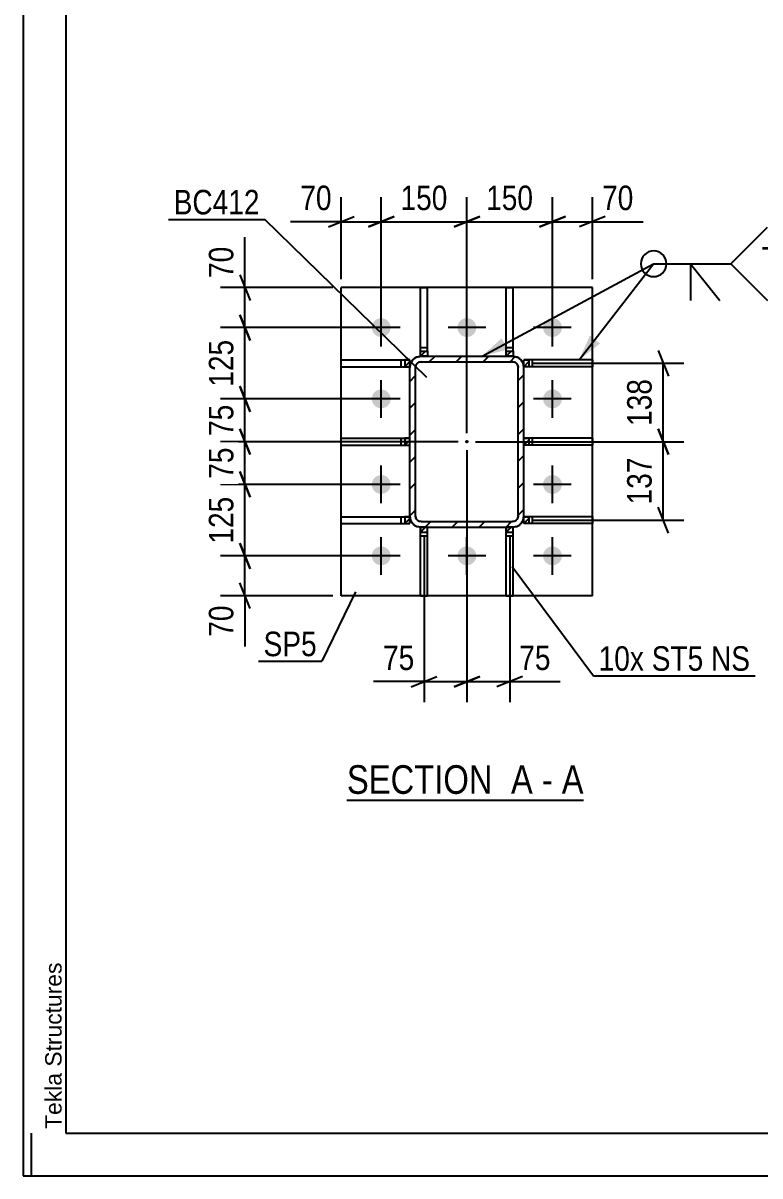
# Model space of a CAD drawing. Header units: millimetres. Extents: x -81 to 760, y -449 to 145.
# Drawn here: x -80.9 to 5.1, y -448.7 to -314 of the extents above; entities that cross this region are included whole.
import ezdxf

# ---------------------------------------------------------------- set-up
doc = ezdxf.new("R2010")
doc.units = ezdxf.units.MM
doc.linetypes.add('DXK_LINE_DOT2', pattern=[3.9198, 1.9599, -1.9599])
doc.linetypes.add('DXK_LINE_DOT3', pattern=[5.9187, 2.979, -0.9799, 0.9799, -0.9799])
doc.styles.add('Arial', font='ARIAL.TTF', dxfattribs={"height": 0.2})
doc.styles.add('Arial Narrow', font='ARIALN.TTF', dxfattribs={"height": 0.2})

# ---------------------------------------------------------------- blocks, each defined once
blk = doc.blocks.new('Unknown-122569792-1134')
at = {"color": 5, "linetype": 'Continuous'}
for p, q in [((-80.92, 145.34), (-80.92, -448.66)), ((-75.92, 140.34), (-75.92, -443.66)), ((-79.92, -448.66), (-79.92, -443.66)), ((-75.92, -443.66), (755.08, -443.66)), ((-80.92, -448.66), (760.08, -448.66))]:
    blk.add_line(p, q, dxfattribs=at)
at = {"color": 174, "linetype": 'Continuous', "style": 'Arial'}
blk.add_text('Tekla Structures', height=1.9102, rotation=90, dxfattribs=at).set_placement((-76.42, -443.16))
blk = doc.blocks.new('Unknown-122569792-14 - 5044')
at = {"color": 6, "linetype": 'Continuous'}
blk.add_line((-43.1, -404.77), (-15.45, -404.77), dxfattribs=at)
at = {"color": 0, "linetype": 'Continuous'}
for points in [[(-24.99, -404.02), (-24.99, -400.52), (-43.1, -400.52), (-43.1, -404.02)], [(-21.38, -404.02), (-21.38, -400.52), (-23.94, -400.52), (-23.94, -404.02)], [(-19.06, -404.02), (-19.06, -400.52), (-20.33, -400.52), (-20.33, -404.02)], [(-15.45, -404.02), (-15.45, -400.52), (-18.01, -400.52), (-18.01, -404.02)]]:
    blk.add_wipeout(points, dxfattribs=at)
at = {"color": 7, "linetype": 'Continuous', "style": 'Arial Narrow'}
for s, p in [('SECTION ', (-43.1, -404.02)), ('A', (-23.94, -404.02)), ('A', (-18.01, -404.02)), ('-', (-20.33, -404.02))]:
    blk.add_text(s, height=3.34, dxfattribs=at).set_placement(p)
blk = doc.blocks.new('Part-122569792-5083 - 5044')
at = {"linetype": 'Continuous'}
h = blk.add_hatch(dxfattribs=at)
h.set_pattern_fill('', scale=0.7, style=0, pattern_type=0)
h.set_pattern_definition([(45, (-36.3459, -363.2843), (-1.5715, 1.5715), [])])
h.paths.add_polyline_path([(-36.35, -362.48), (-36.35, -363.28), (-35.76, -363.28), (-35.76, -362.48)])
at = {"color": 2, "linetype": 'Continuous'}
for p, q in [((-43.76, -362.48), (-36.35, -362.48)), ((-43.76, -363.28), (-43.76, -362.48)), ((-43.76, -363.28), (-36.35, -363.28)), ((-35.76, -362.48), (-36.35, -362.48)), ((-36.35, -362.48), (-36.35, -363.28)), ((-36.35, -363.28), (-35.76, -363.28)), ((-35.76, -363.28), (-35.76, -362.48))]:
    blk.add_line(p, q, dxfattribs=at)
at = {"color": 7, "linetype": 'DXK_LINE_DOT2'}
for p, q in [((-36.76, -363.28), (-36.76, -362.48)), ((-36.35, -362.48), (-35.76, -362.48)), ((-36.35, -363.28), (-35.76, -363.28)), ((-35.76, -363.28), (-35.76, -362.48))]:
    blk.add_line(p, q, dxfattribs=at)
blk = doc.blocks.new('Part-122569792-5186 - 5044')
at = {"linetype": 'Continuous'}
h = blk.add_hatch(dxfattribs=at)
h.set_pattern_fill('', scale=0.7, style=0, pattern_type=0)
h.set_pattern_definition([(45, (-22.428, -372.451), (-1.5715, 1.5715), [])])
h.paths.add_polyline_path([(-22.43, -371.65), (-22.43, -372.45), (-21.84, -372.45), (-21.84, -371.65)])
at = {"color": 7, "linetype": 'DXK_LINE_DOT2'}
for p, q in [((-22.43, -372.45), (-22.43, -371.65)), ((-21.84, -371.65), (-22.43, -371.65)), ((-21.43, -372.45), (-21.43, -371.65)), ((-21.84, -372.45), (-22.43, -372.45))]:
    blk.add_line(p, q, dxfattribs=at)
at = {"color": 2, "linetype": 'Continuous'}
for p, q in [((-22.43, -372.45), (-22.43, -371.65)), ((-22.43, -371.65), (-21.84, -371.65)), ((-14.43, -371.65), (-21.84, -371.65)), ((-21.84, -371.65), (-21.84, -372.45)), ((-14.43, -371.65), (-14.43, -372.45)), ((-21.84, -372.45), (-22.43, -372.45)), ((-14.43, -372.45), (-21.84, -372.45))]:
    blk.add_line(p, q, dxfattribs=at)
blk = doc.blocks.new('Part-122569792-5196 - 5044')
at = {"linetype": 'Continuous'}
h = blk.add_hatch(dxfattribs=at)
h.set_pattern_fill('', scale=0.7, style=0, pattern_type=0)
h.set_pattern_definition([(45, (-22.428, -363.2843), (-1.5715, 1.5715), [])])
h.paths.add_polyline_path([(-22.43, -362.48), (-22.43, -363.28), (-21.84, -363.28), (-21.84, -362.48)])
at = {"color": 7, "linetype": 'DXK_LINE_DOT2'}
for p, q in [((-22.43, -363.28), (-22.43, -362.48)), ((-21.84, -362.48), (-22.43, -362.48)), ((-21.84, -363.28), (-22.43, -363.28)), ((-21.43, -363.28), (-21.43, -362.48))]:
    blk.add_line(p, q, dxfattribs=at)
at = {"color": 2, "linetype": 'Continuous'}
for p, q in [((-22.43, -363.28), (-22.43, -362.48)), ((-22.43, -362.48), (-21.84, -362.48)), ((-21.84, -363.28), (-22.43, -363.28)), ((-14.43, -362.48), (-21.84, -362.48)), ((-21.84, -362.48), (-21.84, -363.28)), ((-14.43, -363.28), (-21.84, -363.28)), ((-14.43, -362.48), (-14.43, -363.28))]:
    blk.add_line(p, q, dxfattribs=at)
blk = doc.blocks.new('Bolt-122569792-5057 - 5044')
at = {"linetype": 'Continuous'}
for points in [[(-40.19, -349.55, -1), (-37.99, -349.55, -1)], [(-30.19, -349.55, -1), (-27.99, -349.55, -1)], [(-20.19, -349.55, -1), (-17.99, -349.55, -1)], [(-40.19, -357.88, -1), (-37.99, -357.88, -1)], [(-20.19, -357.88, -1), (-17.99, -357.88, -1)], [(-40.19, -367.88, -1), (-37.99, -367.88, -1)], [(-20.19, -367.88, -1), (-17.99, -367.88, -1)], [(-40.19, -376.22, -1), (-37.99, -376.22, -1)], [(-30.19, -376.22, -1), (-27.99, -376.22, -1)], [(-20.19, -376.22, -1), (-17.99, -376.22, -1)]]:
    blk.add_hatch(color=1, dxfattribs=at).paths.add_polyline_path(points)
at = {"color": 1, "linetype": 'Continuous'}
for p, q in [((-39.09, -351.75), (-39.09, -347.35)), ((-29.09, -351.75), (-29.09, -347.35)), ((-19.09, -351.75), (-19.09, -347.35)), ((-36.89, -349.55), (-41.29, -349.55)), ((-26.89, -349.55), (-31.29, -349.55)), ((-16.89, -349.55), (-21.29, -349.55)), ((-39.09, -360.08), (-39.09, -355.68)), ((-19.09, -360.08), (-19.09, -355.68)), ((-36.89, -357.88), (-41.29, -357.88)), ((-16.89, -357.88), (-21.29, -357.88)), ((-39.09, -370.08), (-39.09, -365.68)), ((-19.09, -370.08), (-19.09, -365.68)), ((-36.89, -367.88), (-41.29, -367.88)), ((-16.89, -367.88), (-21.29, -367.88)), ((-39.09, -378.42), (-39.09, -374.02)), ((-29.09, -378.42), (-29.09, -374.02)), ((-19.09, -378.42), (-19.09, -374.02)), ((-36.89, -376.22), (-41.29, -376.22)), ((-26.89, -376.22), (-31.29, -376.22)), ((-16.89, -376.22), (-21.29, -376.22))]:
    blk.add_line(p, q, dxfattribs=at)
blk = doc.blocks.new('Part-122569792-5078 - 5044')
at = {"linetype": 'Continuous'}
h = blk.add_hatch(dxfattribs=at)
h.set_pattern_fill('', scale=0.7, style=0, pattern_type=0)
h.set_pattern_definition([(45, (-36.3459, -354.1176), (-1.5715, 1.5715), [])])
h.paths.add_polyline_path([(-36.35, -353.32), (-36.35, -354.12), (-35.76, -354.12), (-35.76, -353.32)])
at = {"color": 2, "linetype": 'Continuous'}
for p, q in [((-43.76, -353.32), (-36.35, -353.32)), ((-43.76, -354.12), (-43.76, -353.32)), ((-43.76, -354.12), (-36.35, -354.12)), ((-35.76, -353.32), (-36.35, -353.32)), ((-36.35, -353.32), (-36.35, -354.12)), ((-36.35, -354.12), (-35.76, -354.12)), ((-35.76, -354.12), (-35.76, -353.32))]:
    blk.add_line(p, q, dxfattribs=at)
at = {"color": 7, "linetype": 'DXK_LINE_DOT2'}
for p, q in [((-36.76, -354.12), (-36.76, -353.32)), ((-36.35, -353.32), (-35.76, -353.32)), ((-36.35, -354.12), (-35.76, -354.12)), ((-35.76, -354.12), (-35.76, -353.32))]:
    blk.add_line(p, q, dxfattribs=at)
blk = doc.blocks.new('Part-122569792-5088 - 5044')
at = {"linetype": 'Continuous'}
h = blk.add_hatch(dxfattribs=at)
h.set_pattern_fill('', scale=0.7, style=0, pattern_type=0)
h.set_pattern_definition([(45, (-34.4946, -352.8843), (-1.5715, 1.5715), [])])
h.paths.add_polyline_path([(-34.49, -352.3), (-34.49, -352.88), (-33.69, -352.88), (-33.69, -352.3)])
at = {"color": 2, "linetype": 'Continuous'}
for p, q in [((-34.49, -344.88), (-33.69, -344.88)), ((-34.49, -352.3), (-34.49, -344.88)), ((-33.69, -352.3), (-33.69, -344.88)), ((-34.49, -352.88), (-34.49, -352.3)), ((-34.49, -352.3), (-33.69, -352.3)), ((-33.69, -352.3), (-33.69, -352.88)), ((-33.69, -352.88), (-34.49, -352.88))]:
    blk.add_line(p, q, dxfattribs=at)
at = {"color": 7, "linetype": 'DXK_LINE_DOT2'}
for p, q in [((-34.49, -351.88), (-33.69, -351.88)), ((-34.49, -352.88), (-34.49, -352.3)), ((-33.69, -352.3), (-33.69, -352.88)), ((-33.69, -352.88), (-34.49, -352.88))]:
    blk.add_line(p, q, dxfattribs=at)
blk = doc.blocks.new('Part-122569792-5093 - 5044')
at = {"linetype": 'Continuous'}
h = blk.add_hatch(dxfattribs=at)
h.set_pattern_fill('', scale=0.7, style=0, pattern_type=0)
h.set_pattern_definition([(45, (-24.4946, -352.8843), (-1.5715, 1.5715), [])])
h.paths.add_polyline_path([(-24.49, -352.3), (-24.49, -352.88), (-23.69, -352.88), (-23.69, -352.3)])
at = {"color": 2, "linetype": 'Continuous'}
for p, q in [((-24.49, -344.88), (-23.69, -344.88)), ((-24.49, -352.3), (-24.49, -344.88)), ((-23.69, -352.3), (-23.69, -344.88)), ((-24.49, -352.88), (-24.49, -352.3)), ((-24.49, -352.3), (-23.69, -352.3)), ((-23.69, -352.3), (-23.69, -352.88)), ((-23.69, -352.88), (-24.49, -352.88))]:
    blk.add_line(p, q, dxfattribs=at)
at = {"color": 7, "linetype": 'DXK_LINE_DOT2'}
for p, q in [((-24.49, -351.88), (-23.69, -351.88)), ((-24.49, -352.88), (-24.49, -352.3)), ((-23.69, -352.3), (-23.69, -352.88)), ((-23.69, -352.88), (-24.49, -352.88))]:
    blk.add_line(p, q, dxfattribs=at)
blk = doc.blocks.new('Part-122569792-5098 - 5044')
at = {"linetype": 'Continuous'}
h = blk.add_hatch(dxfattribs=at)
h.set_pattern_fill('', scale=0.7, style=0, pattern_type=0)
h.set_pattern_definition([(45, (-34.4946, -373.4686), (-1.5715, 1.5715), [])])
h.paths.add_polyline_path([(-34.49, -372.88), (-34.49, -373.47), (-33.69, -373.47), (-33.69, -372.88)])
at = {"color": 7, "linetype": 'DXK_LINE_DOT2'}
for p, q in [((-34.49, -373.47), (-34.49, -372.88)), ((-33.69, -372.88), (-34.49, -372.88)), ((-33.69, -373.47), (-33.69, -372.88)), ((-34.49, -373.88), (-33.69, -373.88))]:
    blk.add_line(p, q, dxfattribs=at)
at = {"color": 2, "linetype": 'Continuous'}
for p, q in [((-34.49, -372.88), (-34.49, -373.47)), ((-34.49, -372.88), (-33.69, -372.88)), ((-33.69, -373.47), (-33.69, -372.88)), ((-34.49, -380.88), (-34.49, -373.47)), ((-34.49, -373.47), (-33.69, -373.47)), ((-33.69, -380.88), (-33.69, -373.47)), ((-34.49, -380.88), (-33.69, -380.88))]:
    blk.add_line(p, q, dxfattribs=at)
blk = doc.blocks.new('Part-122569792-5103 - 5044')
at = {"linetype": 'Continuous'}
h = blk.add_hatch(dxfattribs=at)
h.set_pattern_fill('', scale=0.7, style=0, pattern_type=0)
h.set_pattern_definition([(45, (-24.4946, -373.4686), (-1.5715, 1.5715), [])])
h.paths.add_polyline_path([(-24.49, -372.88), (-24.49, -373.47), (-23.69, -373.47), (-23.69, -372.88)])
at = {"color": 7, "linetype": 'DXK_LINE_DOT2'}
for p, q in [((-24.49, -373.47), (-24.49, -372.88)), ((-23.69, -372.88), (-24.49, -372.88)), ((-23.69, -373.47), (-23.69, -372.88)), ((-24.49, -373.88), (-23.69, -373.88))]:
    blk.add_line(p, q, dxfattribs=at)
at = {"color": 2, "linetype": 'Continuous'}
for p, q in [((-24.49, -372.88), (-24.49, -373.47)), ((-24.49, -372.88), (-23.69, -372.88)), ((-23.69, -373.47), (-23.69, -372.88)), ((-24.49, -380.88), (-24.49, -373.47)), ((-24.49, -373.47), (-23.69, -373.47)), ((-23.69, -380.88), (-23.69, -373.47)), ((-24.49, -380.88), (-23.69, -380.88))]:
    blk.add_line(p, q, dxfattribs=at)
blk = doc.blocks.new('Part-122569792-5109 - 5044')
at = {"linetype": 'Continuous'}
h = blk.add_hatch(dxfattribs=at)
h.set_pattern_fill('', scale=0.7, style=0, pattern_type=0)
h.set_pattern_definition([(45, (-35.7613, -371.5512), (-1.57154, 1.57154), [])])
h.paths.add_polyline_path([(-35.76, -354.22), (-35.76, -371.55), (-35.66, -372.06), (-35.37, -372.49), (-34.94, -372.78), (-34.43, -372.88), (-23.76, -372.88), (-23.25, -372.78), (-22.82, -372.49), (-22.53, -372.06), (-22.43, -371.55), (-22.43, -354.22), (-22.53, -353.71), (-22.82, -353.28), (-23.25, -352.99), (-23.76, -352.88), (-34.43, -352.88), (-34.94, -352.99), (-35.37, -353.28), (-35.66, -353.71)])
h.paths.add_polyline_path([(-34.9, -353.75), (-34.68, -353.6), (-34.43, -353.55), (-23.76, -353.55), (-23.51, -353.6), (-23.29, -353.75), (-23.15, -353.96), (-23.09, -354.22), (-23.09, -371.55), (-23.15, -371.81), (-23.29, -372.02), (-23.51, -372.17), (-23.76, -372.22), (-34.43, -372.22), (-34.68, -372.17), (-34.9, -372.02), (-35.04, -371.81), (-35.09, -371.55), (-35.09, -354.22), (-35.04, -353.96)])
blk.add_hatch(color=30, dxfattribs=at).paths.add_polyline_path([(-29.09, -362.98, -1), (-29.09, -362.78, -1)])
at = {"color": 7, "linetype": 'DXK_LINE_DOT2'}
for p, q in [((-35.76, -354.22), (-35.66, -353.71)), ((-35.76, -371.55), (-35.76, -354.22)), ((-35.04, -353.96), (-35.09, -354.22)), ((-35.09, -371.55), (-35.09, -354.22)), ((-34.94, -352.99), (-34.43, -352.88)), ((-34.43, -353.55), (-34.68, -353.6)), ((-34.43, -352.88), (-23.76, -352.88)), ((-34.43, -353.55), (-23.76, -353.55)), ((-23.76, -352.88), (-23.25, -352.99)), ((-23.51, -353.6), (-23.76, -353.55)), ((-23.09, -354.22), (-23.15, -353.96)), ((-23.09, -371.55), (-23.09, -354.22)), ((-22.53, -353.71), (-22.43, -354.22)), ((-22.43, -371.55), (-22.43, -354.22)), ((-35.66, -372.06), (-35.76, -371.55)), ((-35.09, -371.55), (-35.04, -371.81)), ((-23.15, -371.81), (-23.09, -371.55)), ((-22.43, -371.55), (-22.53, -372.06)), ((-34.43, -372.88), (-34.94, -372.78)), ((-34.68, -372.17), (-34.43, -372.22)), ((-34.43, -372.22), (-23.76, -372.22)), ((-34.43, -372.88), (-23.76, -372.88)), ((-23.76, -372.22), (-23.51, -372.17)), ((-23.25, -372.78), (-23.76, -372.88))]:
    blk.add_line(p, q, dxfattribs=at)
at = {"color": 2, "linetype": 'Continuous'}
for p, q in [((-35.66, -353.71), (-35.76, -354.22)), ((-35.76, -371.55), (-35.76, -354.22)), ((-35.09, -354.22), (-35.04, -353.96)), ((-35.09, -371.55), (-35.09, -354.22)), ((-34.43, -352.88), (-34.94, -352.99)), ((-34.68, -353.6), (-34.43, -353.55)), ((-34.43, -352.88), (-23.76, -352.88)), ((-34.43, -353.55), (-23.76, -353.55)), ((-23.25, -352.99), (-23.76, -352.88)), ((-23.76, -353.55), (-23.51, -353.6)), ((-23.15, -353.96), (-23.09, -354.22)), ((-23.09, -371.55), (-23.09, -354.22)), ((-22.43, -354.22), (-22.53, -353.71)), ((-22.43, -371.55), (-22.43, -354.22)), ((-35.76, -371.55), (-35.66, -372.06)), ((-35.04, -371.81), (-35.09, -371.55)), ((-23.09, -371.55), (-23.15, -371.81)), ((-22.53, -372.06), (-22.43, -371.55)), ((-34.94, -372.78), (-34.43, -372.88)), ((-34.43, -372.22), (-34.68, -372.17)), ((-34.43, -372.22), (-23.76, -372.22)), ((-34.43, -372.88), (-23.76, -372.88)), ((-23.51, -372.17), (-23.76, -372.22)), ((-23.76, -372.88), (-23.25, -372.78))]:
    blk.add_line(p, q, dxfattribs=at)
at = {"color": 7, "linetype": 'DXK_LINE_DOT3'}
blk.add_line((-29.09, -362.88), (-29.09, -362.88), dxfattribs=at)
at = {"color": 30, "linetype": 'DXK_LINE_DOT3'}
blk.add_line((-29.09, -362.88), (-29.09, -362.88), dxfattribs=at)
at = {"color": 30, "linetype": 'Continuous'}
blk.add_circle((-29.09, -362.88), 0.1, dxfattribs=at)
at = {"color": 7, "linetype": 'DXK_LINE_DOT2'}
for centre, radius, start, end in [((-34.43, -354.22), 1.33, 112.5, 157.5), ((-34.43, -354.22), 0.667, 112.5, 157.5), ((-23.76, -354.22), 0.667, 22.5, 67.5), ((-23.76, -354.22), 1.33, 22.5, 67.5), ((-34.43, -371.55), 1.33, 202.5, 247.5), ((-34.43, -371.55), 0.667, 202.5, 247.5), ((-23.76, -371.55), 0.667, 292.5, 337.5), ((-23.76, -371.55), 1.33, 292.5, 337.5)]:
    blk.add_arc(centre, radius, start, end, dxfattribs=at)
at = {"color": 2, "linetype": 'Continuous'}
for centre, radius, start, end in [((-34.43, -354.22), 1.33, 112.5, 157.5), ((-34.43, -354.22), 0.667, 112.5, 157.5), ((-23.76, -354.22), 0.667, 22.5, 67.5), ((-23.76, -354.22), 1.33, 22.5, 67.5), ((-34.43, -371.55), 1.33, 202.5, 247.5), ((-34.43, -371.55), 0.667, 202.5, 247.5), ((-23.76, -371.55), 0.667, 292.5, 337.5), ((-23.76, -371.55), 1.33, 292.5, 337.5)]:
    blk.add_arc(centre, radius, start, end, dxfattribs=at)
blk = doc.blocks.new('Part-122569792-5151 - 5044')
at = {"color": 2, "linetype": 'Continuous'}
for p, q in [((-43.76, -380.88), (-43.76, -344.88)), ((-14.43, -344.88), (-43.76, -344.88)), ((-14.43, -380.88), (-14.43, -344.88)), ((-14.43, -380.88), (-43.76, -380.88))]:
    blk.add_line(p, q, dxfattribs=at)
blk = doc.blocks.new('Part-122569792-5191 - 5044')
at = {"linetype": 'Continuous'}
h = blk.add_hatch(dxfattribs=at)
h.set_pattern_fill('', scale=0.7, style=0, pattern_type=0)
h.set_pattern_definition([(45, (-22.428, -354.1176), (-1.5715, 1.5715), [])])
h.paths.add_polyline_path([(-22.43, -353.32), (-22.43, -354.12), (-21.84, -354.12), (-21.84, -353.32)])
at = {"color": 7, "linetype": 'DXK_LINE_DOT2'}
for p, q in [((-22.43, -354.12), (-22.43, -353.32)), ((-21.84, -353.32), (-22.43, -353.32)), ((-21.84, -354.12), (-22.43, -354.12)), ((-21.43, -354.12), (-21.43, -353.32))]:
    blk.add_line(p, q, dxfattribs=at)
at = {"color": 2, "linetype": 'Continuous'}
for p, q in [((-22.43, -354.12), (-22.43, -353.32)), ((-22.43, -353.32), (-21.84, -353.32)), ((-21.84, -354.12), (-22.43, -354.12)), ((-14.43, -353.32), (-21.84, -353.32)), ((-21.84, -353.32), (-21.84, -354.12)), ((-14.43, -354.12), (-21.84, -354.12)), ((-14.43, -353.32), (-14.43, -354.12))]:
    blk.add_line(p, q, dxfattribs=at)
blk = doc.blocks.new('Part-122569792-5201 - 5044')
at = {"linetype": 'Continuous'}
h = blk.add_hatch(dxfattribs=at)
h.set_pattern_fill('', scale=0.7, style=0, pattern_type=0)
h.set_pattern_definition([(45, (-36.3459, -372.451), (-1.5715, 1.5715), [])])
h.paths.add_polyline_path([(-36.35, -371.65), (-36.35, -372.45), (-35.76, -372.45), (-35.76, -371.65)])
at = {"color": 2, "linetype": 'Continuous'}
for p, q in [((-43.76, -371.65), (-36.35, -371.65)), ((-43.76, -372.45), (-43.76, -371.65)), ((-35.76, -371.65), (-36.35, -371.65)), ((-36.35, -371.65), (-36.35, -372.45)), ((-35.76, -372.45), (-35.76, -371.65)), ((-43.76, -372.45), (-36.35, -372.45)), ((-36.35, -372.45), (-35.76, -372.45))]:
    blk.add_line(p, q, dxfattribs=at)
at = {"color": 7, "linetype": 'DXK_LINE_DOT2'}
for p, q in [((-36.76, -372.45), (-36.76, -371.65)), ((-36.35, -371.65), (-35.76, -371.65)), ((-35.76, -372.45), (-35.76, -371.65)), ((-36.35, -372.45), (-35.76, -372.45))]:
    blk.add_line(p, q, dxfattribs=at)
blk = doc.blocks.new('StraightDimension-122569792-5260 - 5044')
at = {"color": 7, "linetype": 'Continuous'}
for p, q in [((-19.09, -348.55), (-19.09, -334.33)), ((-14.43, -343.88), (-14.43, -334.33)), ((-20.59, -337.78), (-17.59, -336.58)), ((-12.93, -336.58), (-15.93, -337.78)), ((-19.09, -337.18), (-14.43, -337.18)), ((-14.43, -337.18), (-8.52, -337.18)), ((-14.43, -337.18), (-8.52, -337.18))]:
    blk.add_line(p, q, dxfattribs=at)
at = {"color": 0}
blk.add_wipeout([(-9.05, -336.43), (-9.05, -332.23), (-13.9, -332.23), (-13.9, -336.43)], dxfattribs=at)
at = {"color": 3, "style": 'Arial Narrow'}
blk.add_text('70', height=2.863, dxfattribs=at).set_placement((-13.3, -335.83))
blk = doc.blocks.new('StraightDimension-122569792-9874 - 5044')
at = {"color": 7, "linetype": 'Continuous'}
for p, q in [((-55.01, -344.88), (-55.01, -338.98)), ((-55.01, -344.88), (-55.01, -338.98)), ((-55.61, -343.38), (-54.41, -346.38)), ((-44.76, -344.88), (-57.86, -344.88)), ((-55.01, -349.55), (-55.01, -344.88)), ((-54.41, -351.05), (-55.61, -348.05)), ((-40.09, -349.55), (-57.86, -349.55))]:
    blk.add_line(p, q, dxfattribs=at)
at = {"color": 0}
blk.add_wipeout([(-55.76, -339.5), (-59.96, -339.5), (-59.96, -344.36), (-55.76, -344.36)], dxfattribs=at)
at = {"color": 3, "style": 'Arial Narrow'}
blk.add_text('70', height=2.863, rotation=90.0002, dxfattribs=at).set_placement((-56.36, -343.76))
blk = doc.blocks.new('StraightDimension-122569792-5243 - 5044')
at = {"color": 7, "linetype": 'Continuous'}
for p, q in [((-29.09, -361.88), (-29.09, -334.33)), ((-19.09, -348.55), (-19.09, -334.33)), ((-30.59, -337.78), (-27.59, -336.58)), ((-17.59, -336.58), (-20.59, -337.78)), ((-29.09, -337.18), (-19.09, -337.18))]:
    blk.add_line(p, q, dxfattribs=at)
at = {"color": 0}
blk.add_wipeout([(-20.75, -336.43), (-20.75, -332.23), (-27.44, -332.23), (-27.44, -336.43)], dxfattribs=at)
at = {"color": 3, "style": 'Arial Narrow'}
blk.add_text('150', height=2.863, dxfattribs=at).set_placement((-26.84, -335.83))
blk = doc.blocks.new('StraightDimension-122569792-5386 - 5044')
at = {"color": 7, "linetype": 'Continuous'}
for p, q in [((-29.09, -363.88), (-29.09, -393.31)), ((-24.09, -373.88), (-24.09, -393.31)), ((-30.59, -391.51), (-27.59, -390.31)), ((-22.59, -390.31), (-25.59, -391.51)), ((-29.09, -390.91), (-24.09, -390.91)), ((-24.09, -390.91), (-18.19, -390.91)), ((-24.09, -390.91), (-18.19, -390.91))]:
    blk.add_line(p, q, dxfattribs=at)
at = {"color": 0}
blk.add_wipeout([(-18.71, -390.16), (-18.71, -385.96), (-23.57, -385.96), (-23.57, -390.16)], dxfattribs=at)
at = {"color": 3, "style": 'Arial Narrow'}
blk.add_text('75', height=2.863, dxfattribs=at).set_placement((-22.97, -389.56))
blk = doc.blocks.new('StraightDimension-122569792-9878 - 5044')
at = {"color": 7, "linetype": 'Continuous'}
for p, q in [((-55.61, -366.38), (-54.41, -369.38)), ((-40.09, -367.88), (-57.86, -367.88)), ((-55.01, -376.22), (-55.01, -367.88)), ((-54.41, -377.72), (-55.61, -374.72)), ((-40.09, -376.22), (-57.86, -376.22))]:
    blk.add_line(p, q, dxfattribs=at)
at = {"color": 0}
blk.add_wipeout([(-55.76, -368.71), (-59.96, -368.71), (-59.96, -375.39), (-55.76, -375.39)], dxfattribs=at)
at = {"color": 3, "style": 'Arial Narrow'}
blk.add_text('125', height=2.863, rotation=90.0002, dxfattribs=at).set_placement((-56.36, -374.79))
blk = doc.blocks.new('StraightDimension-122569792-5226 - 5044')
at = {"color": 7, "linetype": 'Continuous'}
for p, q in [((-39.09, -348.55), (-39.09, -334.33)), ((-29.09, -361.88), (-29.09, -334.33)), ((-40.59, -337.78), (-37.59, -336.58)), ((-27.59, -336.58), (-30.59, -337.78)), ((-39.09, -337.18), (-29.09, -337.18))]:
    blk.add_line(p, q, dxfattribs=at)
at = {"color": 0}
blk.add_wipeout([(-30.75, -336.43), (-30.75, -332.23), (-37.44, -332.23), (-37.44, -336.43)], dxfattribs=at)
at = {"color": 3, "style": 'Arial Narrow'}
blk.add_text('150', height=2.863, dxfattribs=at).set_placement((-36.84, -335.83))
blk = doc.blocks.new('StraightDimension-122569792-5216 - 5044')
at = {"color": 7, "linetype": 'Continuous'}
for p, q in [((-43.76, -343.88), (-43.76, -334.33)), ((-39.09, -348.55), (-39.09, -334.33)), ((-45.26, -337.78), (-42.26, -336.58)), ((-37.59, -336.58), (-40.59, -337.78)), ((-43.76, -337.18), (-49.67, -337.18)), ((-43.76, -337.18), (-49.67, -337.18)), ((-43.76, -337.18), (-39.09, -337.18))]:
    blk.add_line(p, q, dxfattribs=at)
at = {"color": 0}
blk.add_wipeout([(-44.29, -336.43), (-44.29, -332.23), (-49.14, -332.23), (-49.14, -336.43)], dxfattribs=at)
at = {"color": 3, "style": 'Arial Narrow'}
blk.add_text('70', height=2.863, dxfattribs=at).set_placement((-48.54, -335.83))
blk = doc.blocks.new('StraightDimension-122569792-5330 - 5044')
at = {"color": 7, "linetype": 'Continuous'}
for p, q in [((-6.76, -361.38), (-5.56, -364.38)), ((-28.09, -362.88), (-3.76, -362.88)), ((-6.16, -372.05), (-6.16, -362.88)), ((-5.56, -373.55), (-6.76, -370.55)), ((-21.43, -372.05), (-3.76, -372.05))]:
    blk.add_line(p, q, dxfattribs=at)
at = {"color": 0}
blk.add_wipeout([(-6.91, -364.13), (-11.11, -364.13), (-11.11, -370.81), (-6.91, -370.81)], dxfattribs=at)
at = {"color": 3, "style": 'Arial Narrow'}
blk.add_text('137', height=2.863, rotation=90.0002, dxfattribs=at).set_placement((-7.51, -370.21))
blk = doc.blocks.new('StraightDimension-122569792-5349 - 5044')
at = {"color": 7, "linetype": 'Continuous'}
for p, q in [((-6.76, -352.22), (-5.56, -355.22)), ((-21.43, -353.72), (-3.76, -353.72)), ((-6.16, -362.88), (-6.16, -353.72)), ((-5.56, -364.38), (-6.76, -361.38)), ((-28.09, -362.88), (-3.76, -362.88))]:
    blk.add_line(p, q, dxfattribs=at)
at = {"color": 0}
blk.add_wipeout([(-6.91, -354.96), (-11.11, -354.96), (-11.11, -361.64), (-6.91, -361.64)], dxfattribs=at)
at = {"color": 3, "style": 'Arial Narrow'}
blk.add_text('138', height=2.863, rotation=90.0002, dxfattribs=at).set_placement((-7.51, -361.04))
blk = doc.blocks.new('StraightDimension-122569792-5369 - 5044')
at = {"color": 7, "linetype": 'Continuous'}
for p, q in [((-29.09, -363.88), (-29.09, -393.31)), ((-34.09, -373.88), (-34.09, -393.31)), ((-35.59, -391.51), (-32.59, -390.31)), ((-27.59, -390.31), (-30.59, -391.51)), ((-34.09, -390.91), (-40, -390.91)), ((-34.09, -390.91), (-40, -390.91)), ((-34.09, -390.91), (-29.09, -390.91))]:
    blk.add_line(p, q, dxfattribs=at)
at = {"color": 0}
blk.add_wipeout([(-34.62, -390.16), (-34.62, -385.96), (-39.48, -385.96), (-39.48, -390.16)], dxfattribs=at)
at = {"color": 3, "style": 'Arial Narrow'}
blk.add_text('75', height=2.863, dxfattribs=at).set_placement((-38.88, -389.56))
blk = doc.blocks.new('StraightDimension-122569792-9875 - 5044')
at = {"color": 7, "linetype": 'Continuous'}
for p, q in [((-55.61, -348.05), (-54.41, -351.05)), ((-40.09, -349.55), (-57.86, -349.55)), ((-55.01, -357.88), (-55.01, -349.55)), ((-54.41, -359.38), (-55.61, -356.38)), ((-40.09, -357.88), (-57.86, -357.88))]:
    blk.add_line(p, q, dxfattribs=at)
at = {"color": 0}
blk.add_wipeout([(-55.76, -350.38), (-59.96, -350.38), (-59.96, -357.06), (-55.76, -357.06)], dxfattribs=at)
at = {"color": 3, "style": 'Arial Narrow'}
blk.add_text('125', height=2.863, rotation=90.0002, dxfattribs=at).set_placement((-56.36, -356.46))
blk = doc.blocks.new('StraightDimension-122569792-9876 - 5044')
at = {"color": 7, "linetype": 'Continuous'}
for p, q in [((-55.61, -356.38), (-54.41, -359.38)), ((-40.09, -357.88), (-57.86, -357.88)), ((-55.01, -362.88), (-55.01, -357.88)), ((-54.41, -364.38), (-55.61, -361.38)), ((-30.09, -362.88), (-57.86, -362.88))]:
    blk.add_line(p, q, dxfattribs=at)
at = {"color": 0}
blk.add_wipeout([(-55.76, -357.96), (-59.96, -357.96), (-59.96, -362.81), (-55.76, -362.81)], dxfattribs=at)
at = {"color": 3, "style": 'Arial Narrow'}
blk.add_text('75', height=2.863, rotation=90.0002, dxfattribs=at).set_placement((-56.36, -362.21))
blk = doc.blocks.new('StraightDimension-122569792-9877 - 5044')
at = {"color": 7, "linetype": 'Continuous'}
for p, q in [((-55.61, -361.38), (-54.41, -364.38)), ((-30.09, -362.88), (-57.86, -362.88)), ((-55.01, -367.88), (-55.01, -362.88)), ((-54.41, -369.38), (-55.61, -366.38)), ((-40.09, -367.88), (-57.86, -367.88))]:
    blk.add_line(p, q, dxfattribs=at)
at = {"color": 0}
blk.add_wipeout([(-55.76, -362.96), (-59.96, -362.96), (-59.96, -367.81), (-55.76, -367.81)], dxfattribs=at)
at = {"color": 3, "style": 'Arial Narrow'}
blk.add_text('75', height=2.863, rotation=90.0002, dxfattribs=at).set_placement((-56.36, -367.21))
blk = doc.blocks.new('StraightDimension-122569792-9879 - 5044')
at = {"color": 7, "linetype": 'Continuous'}
for p, q in [((-55.61, -374.72), (-54.41, -377.72)), ((-40.09, -376.22), (-57.86, -376.22)), ((-55.01, -380.88), (-55.01, -376.22)), ((-54.41, -382.38), (-55.61, -379.38)), ((-44.76, -380.88), (-57.86, -380.88)), ((-55.01, -380.88), (-55.01, -386.79)), ((-55.01, -380.88), (-55.01, -386.79))]:
    blk.add_line(p, q, dxfattribs=at)
at = {"color": 0}
blk.add_wipeout([(-55.76, -381.41), (-59.96, -381.41), (-59.96, -386.27), (-55.76, -386.27)], dxfattribs=at)
at = {"color": 3, "style": 'Arial Narrow'}
blk.add_text('70', height=2.863, rotation=90.0002, dxfattribs=at).set_placement((-56.36, -385.67))
blk = doc.blocks.new('Mark-122569792-5105 - 5044')
at = {"color": 0}
blk.add_wipeout([(-53.29, -336.33), (-53.29, -333.33), (-63.33, -333.33), (-63.33, -336.33)], dxfattribs=at)
blk.add_wipeout([(-53.29, -336.33), (-53.29, -333.33), (-63.33, -333.33), (-63.33, -336.33)], dxfattribs=at)
at = {"color": 30, "linetype": 'Continuous'}
for p in [(-63.93, -336.93), (-33.75, -355.4)]:
    blk.add_line(p, (-52.69, -336.93), dxfattribs=at)
at = {"color": 3, "style": 'Arial Narrow'}
blk.add_text('BC412', height=2.863, dxfattribs=at).set_placement((-63.33, -336.33))
blk = doc.blocks.new('Mark-122569792-5147 - 5044')
at = {"color": 0}
blk.add_wipeout([(-46.62, -387.94), (-46.62, -384.94), (-52.83, -384.94), (-52.83, -387.94)], dxfattribs=at)
blk.add_wipeout([(-46.62, -387.94), (-46.62, -384.94), (-52.83, -384.94), (-52.83, -387.94)], dxfattribs=at)
at = {"color": 30, "linetype": 'Continuous'}
for p in [(-42.1, -380.44), (-53.43, -388.54)]:
    blk.add_line(p, (-46.02, -388.54), dxfattribs=at)
at = {"color": 3, "style": 'Arial Narrow'}
blk.add_text('SP5', height=2.863, dxfattribs=at).set_placement((-52.83, -387.94))
blk = doc.blocks.new('WeldMark-122569792-5403 - 5044')
at = {"linetype": 'Continuous'}
for points in [[(-24.32, -352.12), (-27.31, -352.88), (-25.03, -350.8)], [(-13.54, -351.41), (-15.97, -353.32), (-14.73, -350.49)]]:
    blk.add_hatch(color=30, dxfattribs=at).paths.add_polyline_path(points)
at = {"color": 30, "linetype": 'Continuous'}
for p, q in [((-27.31, -352.88), (-7.28, -342.1)), ((-15.97, -353.32), (-7.28, -342.1)), ((-7.28, -342.1), (1.72, -342.1))]:
    blk.add_line(p, q, dxfattribs=at)
at = {"color": 3, "linetype": 'Continuous'}
for q in [(0.44, -346.39), (-2.99, -346.39)]:
    blk.add_line((-2.99, -342.1), q, dxfattribs=at)
for start, end in [(90, 270), (270, 90)]:
    blk.add_arc((-7.28, -342.1), 1.5, start, end, dxfattribs=at)
at = {"color": 0, "linetype": 'Continuous'}
blk.add_wipeout([(13.1, -343), (13.1, -340), (5.32, -340), (5.32, -343)], dxfattribs=at)
blk.add_wipeout([(13.1, -343), (13.1, -340), (5.32, -340), (5.32, -343)], dxfattribs=at)
at = {"color": 3, "linetype": 'Continuous'}
for q in [(6.01, -337.82), (6.01, -346.39)]:
    blk.add_line((1.72, -342.1), q, dxfattribs=at)
at = {"color": 3, "linetype": 'Continuous', "style": 'Arial'}
blk.add_text('TYP', height=2.865, dxfattribs=at).set_placement((5.32, -343))
blk = doc.blocks.new('MarkSet-122569792-5452 - 5044')
at = {"color": 0}
for points in [[(-8.4, -389.64), (-8.4, -386.64), (-13.7, -386.64), (-13.7, -389.64)], [(-1.48, -389.64), (-1.48, -386.64), (-7.5, -386.64), (-7.5, -389.64)], [(3.99, -389.64), (3.99, -386.64), (-0.58, -386.64), (-0.58, -389.64)]]:
    blk.add_wipeout(points, dxfattribs=at)
for points in [[(-8.4, -389.64), (-8.4, -386.64), (-13.7, -386.64), (-13.7, -389.64)], [(-1.48, -389.64), (-1.48, -386.64), (-7.5, -386.64), (-7.5, -389.64)], [(3.99, -389.64), (3.99, -386.64), (-0.58, -386.64), (-0.58, -389.64)]]:
    blk.add_wipeout(points, dxfattribs=at)
at = {"color": 30, "linetype": 'Continuous'}
for p, q in [((-23.8, -377.47), (-14.3, -390.24)), ((-14.3, -390.24), (4.59, -390.24))]:
    blk.add_line(p, q, dxfattribs=at)
at = {"color": 3, "style": 'Arial Narrow'}
for s, p in [('10x', (-13.7, -389.64)), ('ST5', (-7.5, -389.64)), ('NS', (-0.58, -389.64))]:
    blk.add_text(s, height=2.863, dxfattribs=at).set_placement(p)

msp = doc.modelspace()

# ---------------------------------------------------------------- block references
for name in ['Unknown-122569792-1134', 'Part-122569792-5151 - 5044', 'Part-122569792-5088 - 5044', 'Part-122569792-5093 - 5044', 'Bolt-122569792-5057 - 5044', 'Part-122569792-5078 - 5044', 'Part-122569792-5109 - 5044', 'Part-122569792-5191 - 5044', 'Part-122569792-5083 - 5044', 'Part-122569792-5196 - 5044', 'Part-122569792-5201 - 5044', 'Part-122569792-5186 - 5044', 'Part-122569792-5098 - 5044', 'Part-122569792-5103 - 5044']:
    msp.add_blockref(name, (0, 0))

# ---------------------------------------------------------------- next in the draw order: block references
for name in ['StraightDimension-122569792-5260 - 5044', 'StraightDimension-122569792-9874 - 5044', 'StraightDimension-122569792-5386 - 5044', 'StraightDimension-122569792-9878 - 5044', 'Unknown-122569792-14 - 5044']:
    msp.add_blockref(name, (0, 0))

# ---------------------------------------------------------------- next in the draw order: block references
for name in ['StraightDimension-122569792-5243 - 5044', 'MarkSet-122569792-5452 - 5044']:
    msp.add_blockref(name, (0, 0))

# ---------------------------------------------------------------- next in the draw order: block references
msp.add_blockref('StraightDimension-122569792-5226 - 5044', (0, 0))

# ---------------------------------------------------------------- next in the draw order: block references
for name in ['StraightDimension-122569792-5216 - 5044', 'StraightDimension-122569792-5330 - 5044']:
    msp.add_blockref(name, (0, 0))

# ---------------------------------------------------------------- next in the draw order: block references
for name in ['StraightDimension-122569792-9875 - 5044', 'StraightDimension-122569792-5349 - 5044']:
    msp.add_blockref(name, (0, 0))

# ---------------------------------------------------------------- next in the draw order: block references
for name in ['Mark-122569792-5105 - 5044', 'WeldMark-122569792-5403 - 5044', 'StraightDimension-122569792-5369 - 5044']:
    msp.add_blockref(name, (0, 0))

# ---------------------------------------------------------------- next in the draw order: block references
for name in ['StraightDimension-122569792-9876 - 5044', 'StraightDimension-122569792-9879 - 5044']:
    msp.add_blockref(name, (0, 0))

# ---------------------------------------------------------------- next in the draw order: block references
for name in ['StraightDimension-122569792-9877 - 5044', 'Mark-122569792-5147 - 5044']:
    msp.add_blockref(name, (0, 0))

doc.saveas('drawing.dxf')
